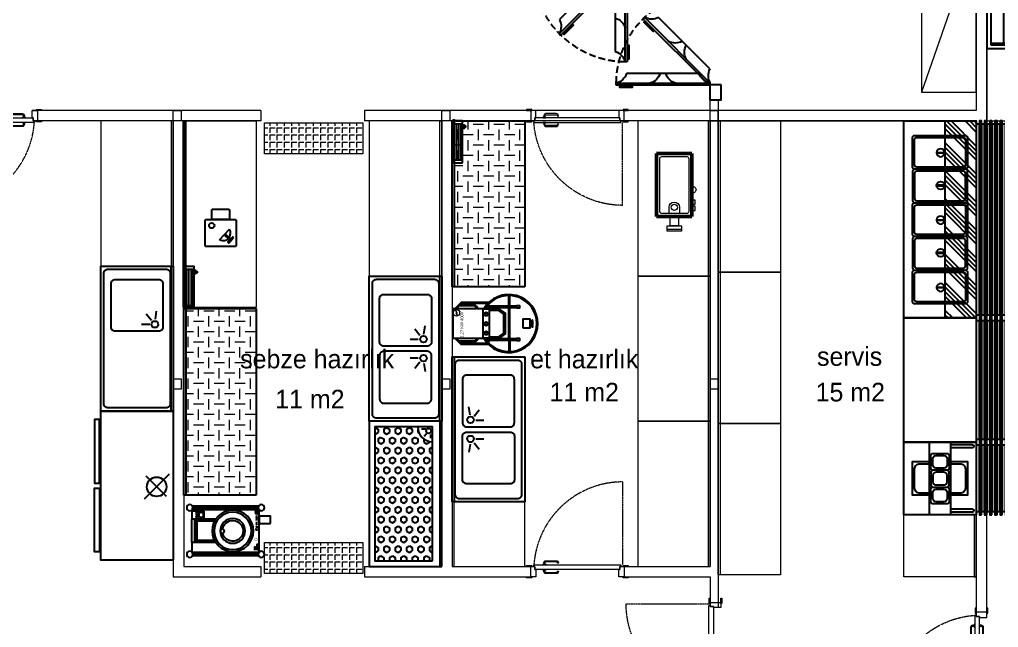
# Model space of a CAD drawing. Header units: millimetres. Extents: x 2046572 to 2142688, y 118270 to 150679.
# Drawn here: x 2125074 to 2134516, y 131597 to 137462 of the extents above; entities that cross this region are included whole.
import ezdxf
from ezdxf.enums import TextEntityAlignment as Align

# ---------------------------------------------------------------- set-up
doc = ezdxf.new("R2010")
doc.units = ezdxf.units.MM
doc.header["$LTSCALE"] = 0.5
doc.set_wipeout_variables(frame=1)
doc.linetypes.add('DASHED', pattern=[19.05, 12.7, -6.35])
doc.linetypes.add('DASHED2', pattern=[0.375, 0.25, -0.125])
doc.layers.get('0').update_dxf_attribs({"lineweight": 13})
for name, color, linetype, lineweight in [('-DWG_ANA', 7, 'Continuous', 50), ('-DWG_DETAY1', 7, 'Continuous', 20), ('A_strc-prf', 115, 'Continuous', 9), ('DUVAR', 1, 'Continuous', 40), ('GRC-Ekipman', 4, 'Continuous', 25), ('GRC-et', 10, 'Continuous', 15), ('GRC-sebze', 94, 'Continuous', 15), ('NO', 7, 'Continuous', 30), ('TES_SU', 150, 'Continuous', 25)]:
    doc.layers.add(name, color=color, linetype=linetype, lineweight=lineweight)
for name, color, linetype in [('0-MUTFAK', 7, 'Continuous'), ('CIHAZ', 2, 'Continuous'), ('Kıtc-002 Çizgi', 7, 'Continuous'), ('Kıtc-011 Elk Tes Yazı 001', 1, 'Continuous'), ('Kıtc-014 Elk Tes İşaretler', 1, 'Continuous'), ('Kıtc-034 Soğuk Oda', 1, 'Continuous'), ('S2000-002 Çizgi', 7, 'Continuous')]:
    doc.layers.add(name, color=color, linetype=linetype)
doc.styles.add('RomanS', font='romans.shx', dxfattribs={"width": 0.75})
doc.styles.get("Standard").update_dxf_attribs({"font": 'romans.shx', "width": 0.75})
doc.styles.add('TAKSİM', font='GOTHIC.TTF', dxfattribs={"height": 20})

# ---------------------------------------------------------------- blocks, each defined once
blk = doc.blocks.new('WE2')
at = {"layer": 'A_strc-prf', "linetype": 'DASHED2', "elevation": 0}
blk.add_lwpolyline([(-2278.77, 19384.01, -0.392696), (-2193.23, 19464.02), (-2193.23, 19384.01)], format="xyb", dxfattribs=at)
blk.add_lwpolyline([(-2278.77, 19384.01, -0.392696), (-2193.23, 19464.02), (-2193.23, 19384.01)], format="xyb", dxfattribs=at)
at = {"layer": 'A_strc-prf', "elevation": 0}
for points in [[(-2270.03, 19384.51), (-2267.28, 19384.51), (-2267.28, 19384.01), (-2270.03, 19384.01)], [(-2270.03, 19384.51), (-2267.28, 19384.51), (-2267.28, 19384.01), (-2270.03, 19384.01)], [(-2285.77, 19383.51), (-2280.77, 19383.51), (-2280.77, 19382.51), (-2281.77, 19382.51), (-2285.77, 19382.51)], [(-2285.77, 19383.51), (-2280.77, 19383.51), (-2280.77, 19382.51), (-2281.77, 19382.51), (-2285.77, 19382.51)], [(-2281.77, 19382.51), (-2277.77, 19382.51), (-2277.77, 19379.51), (-2276.77, 19379.51), (-2276.77, 19372.51), (-2281.77, 19372.51)], [(-2281.77, 19382.51), (-2277.77, 19382.51), (-2277.77, 19379.51), (-2276.77, 19379.51), (-2276.77, 19372.51), (-2281.77, 19372.51)], [(-2277.77, 19382.51), (-2278.77, 19382.51), (-2278.77, 19384.01), (-2194.77, 19384.01), (-2194.77, 19382.51), (-2195.77, 19382.51), (-2195.77, 19379.51), (-2196.77, 19379.51), (-2277.77, 19379.51)], [(-2277.77, 19382.51), (-2278.77, 19382.51), (-2278.77, 19384.01), (-2194.77, 19384.01), (-2194.77, 19382.51), (-2195.77, 19382.51), (-2195.77, 19379.51), (-2196.77, 19379.51), (-2277.77, 19379.51)], [(-2270.03, 19379.51), (-2267.28, 19379.51), (-2267.28, 19379.01), (-2270.03, 19379.01)], [(-2270.03, 19379.51), (-2267.28, 19379.51), (-2267.28, 19379.01), (-2270.03, 19379.01)], [(-2196.77, 19379.51), (-2195.77, 19379.51), (-2195.77, 19382.51), (-2191.77, 19382.51), (-2191.77, 19372.51), (-2196.77, 19372.51)], [(-2196.77, 19379.51), (-2195.77, 19379.51), (-2195.77, 19382.51), (-2191.77, 19382.51), (-2191.77, 19372.51), (-2196.77, 19372.51)], [(-2192.77, 19383.51), (-2187.77, 19383.51), (-2187.77, 19382.51), (-2191.77, 19382.51), (-2192.77, 19382.51)], [(-2192.77, 19383.51), (-2187.77, 19383.51), (-2187.77, 19382.51), (-2191.77, 19382.51), (-2192.77, 19382.51)], [(-2285.77, 19372.51), (-2281.77, 19372.51), (-2280.77, 19372.51), (-2280.77, 19371.51), (-2285.77, 19371.51)], [(-2285.77, 19372.51), (-2281.77, 19372.51), (-2280.77, 19372.51), (-2280.77, 19371.51), (-2285.77, 19371.51)], [(-2192.77, 19372.51), (-2191.77, 19372.51), (-2187.77, 19372.51), (-2187.77, 19371.51), (-2192.77, 19371.51)], [(-2192.77, 19372.51), (-2191.77, 19372.51), (-2187.77, 19372.51), (-2187.77, 19371.51), (-2192.77, 19371.51)]]:
    blk.add_lwpolyline(points, close=True, dxfattribs=at)
for points in [[(-2267.15, 19388.01), (-2257.15, 19388.01, -0.414214), (-2255.15, 19386.01, -0.91685), (-2256.15, 19386.01, 0.414214), (-2257.15, 19387.01), (-2267.15, 19387.01, 0.414214), (-2268.15, 19386.01), (-2268.15, 19384.51), (-2269.15, 19384.51), (-2269.15, 19386.01, -0.414214)], [(-2267.15, 19388.01), (-2257.15, 19388.01, -0.414214), (-2255.15, 19386.01, -0.91685), (-2256.15, 19386.01, 0.414214), (-2257.15, 19387.01), (-2267.15, 19387.01, 0.414214), (-2268.15, 19386.01), (-2268.15, 19384.51), (-2269.15, 19384.51), (-2269.15, 19386.01, -0.414214)], [(-2269.15, 19377.51), (-2269.15, 19379.01), (-2268.15, 19379.01), (-2268.15, 19377.51, 0.414214), (-2267.15, 19376.51), (-2257.15, 19376.51, 0.414214), (-2256.15, 19377.51, -0.91685), (-2255.15, 19377.51, -0.414214), (-2257.15, 19375.51), (-2267.15, 19375.51, -0.414214)], [(-2269.15, 19377.51), (-2269.15, 19379.01), (-2268.15, 19379.01), (-2268.15, 19377.51, 0.414214), (-2267.15, 19376.51), (-2257.15, 19376.51, 0.414214), (-2256.15, 19377.51, -0.91685), (-2255.15, 19377.51, -0.414214), (-2257.15, 19375.51), (-2267.15, 19375.51, -0.414214)]]:
    blk.add_lwpolyline(points, format="xyb", close=True, dxfattribs=at)
blk = doc.blocks.new('A$C60E3056A')
at = {"layer": 'Kıtc-034 Soğuk Oda', "color": 3}
blk.add_line((13.32, 80.05), (13.32, 9.95), dxfattribs=at)
for points in [[(1.83, 0), (3.83, 0), (3.83, 90), (1.83, 90)], [(1.44, 3.03), (0, 3.03), (0, 15.75), (1.44, 15.75)]]:
    blk.add_lwpolyline(points, close=True, dxfattribs=at)
for centre, radius, start, end in [((17.93, 93.95), 14.65, 195.63806, 251.64889), ((17.17, 61.16), 14, 196.32537, 253.63654), ((17.17, 28.84), 14, 106.36346, 163.67463), ((17.93, -3.95), 14.65, 108.35111, 164.36194)]:
    blk.add_arc(centre, radius, start, end, dxfattribs=at)
blk = doc.blocks.new('A$C4A7C2E03')
at = {"layer": 'Kıtc-034 Soğuk Oda', "color": 254}
blk.add_line((80.05, 0), (9.95, 0), dxfattribs=at)
for points in [[(0, 11.49), (0, 9.49), (90, 9.49), (90, 11.49)], [(3.03, 11.89), (3.03, 13.32), (15.75, 13.32), (15.75, 11.89)]]:
    blk.add_lwpolyline(points, close=True, dxfattribs=at)
for centre, radius, start, end in [((-3.95, -4.61), 14.65, 18.35111, 74.36194), ((28.84, -3.84), 14, 16.36346, 73.67463), ((61.16, -3.84), 14, 106.32537, 163.63654), ((93.95, -4.61), 14.65, 105.63806, 161.64889)]:
    blk.add_arc(centre, radius, start, end, dxfattribs=at)
blk = doc.blocks.new('A$C65962AFD')
at = {"color": 3}
blk.add_wipeout([(90.69, 105), (90.69, 15), (100.69, 15), (100.69, 105)], dxfattribs=at).dxf.layer = 'Kıtc-034 Soğuk Oda'
at = {"layer": 'Kıtc-002 Çizgi', "color": 254, "linetype": 'DASHED'}
blk.add_arc((89.46, 104.46), 89.47, 180.93417, 270.78371, dxfattribs=at)
at = {"layer": 'Kıtc-034 Soğuk Oda'}
for points in [[(100.69, 105), (100.69, 120), (90.69, 120), (90.69, 105)], [(100.69, 0), (100.69, 15), (90.69, 15), (90.69, 0)]]:
    blk.add_lwpolyline(points, close=True, dxfattribs=at)
at = {"layer": 'Kıtc-002 Çizgi'}
blk.add_blockref('A$C4A7C2E03', (0, 94.09), dxfattribs=at)
at = {"layer": 'Kıtc-002 Çizgi', "rotation": 315}
blk.add_blockref('A$C60E3056A', (24.34, 42.65), dxfattribs=at)
blk = doc.blocks.new('A$C510426C4')
at = {"layer": 'S2000-002 Çizgi'}
for p, q in [((2.48, 66.25), (2.48, 45)), ((5.51, 66.25), (5.51, 45)), ((64.49, 66.25), (64.49, 45)), ((67.52, 66.25), (67.52, 45))]:
    blk.add_line(p, q, dxfattribs=at)
for points in [[(0, 100), (70, 100), (70, 98), (0, 98)], [(0, 95), (70, 95), (70, 93), (0, 93)], [(3, 98), (67, 98), (67, 95), (3, 95)], [(0, 90), (70, 90), (70, 88), (0, 88)], [(0, 85), (70, 85), (70, 83), (0, 83)], [(3, 93), (67, 93), (67, 90), (3, 90)], [(3, 93), (67, 93), (67, 90), (3, 90)], [(3, 88), (67, 88), (67, 85), (3, 85)], [(3, 88), (67, 88), (67, 85), (3, 85)], [(3, 88), (67, 88), (67, 85), (3, 85)], [(0, 80), (70, 80), (70, 78), (0, 78)], [(3, 83), (67, 83), (67, 80), (3, 80)], [(3, 78), (67, 78), (67, 75), (3, 75)], [(0, 75), (70, 75), (70, 73), (0, 73)], [(0, 0), (70, 0), (70, 70), (0, 70)], [(3, 73), (67, 73), (67, 70), (3, 70)], [(0, 45), (0, 25), (70, 25), (70, 45)]]:
    blk.add_lwpolyline(points, close=True, dxfattribs=at)
for points in [[(51.25, 45), (51.25, 61.5), (18.75, 61.5), (18.75, 45)], [(18.75, 25), (18.75, 8.5), (51.25, 8.5), (51.25, 25)]]:
    blk.add_lwpolyline(points, dxfattribs=at)
for points in [[(49.25, 45), (49.25, 54.5, 0.414214), (44.25, 59.5), (25.75, 59.5, 0.414214), (20.75, 54.5), (20.75, 45)], [(20.75, 25), (20.75, 15.5, 0.414214), (25.75, 10.5), (44.25, 10.5, 0.414214), (49.25, 15.5), (49.25, 25)]]:
    blk.add_lwpolyline(points, format="xyb", dxfattribs=at)
for points in [[(12.5, 26.2), (24.7, 26.2, 0.414214), (26.7, 28.2), (26.7, 41.8, 0.414214), (24.7, 43.8), (12.5, 43.8, 0.414214), (10.5, 41.8), (10.5, 28.2, 0.414214)], [(15.5, 28.2), (21.7, 28.2, 0.414214), (24.7, 31.2), (24.7, 38.8, 0.414214), (21.7, 41.8), (15.5, 41.8, 0.414214), (12.5, 38.8), (12.5, 31.2, 0.414214)], [(40.9, 26.2), (28.7, 26.2, -0.414214), (26.7, 28.2), (26.7, 41.8, -0.414214), (28.7, 43.8), (40.9, 43.8, -0.414214), (42.9, 41.8), (42.9, 28.2, -0.414214)], [(37.9, 28.2), (31.7, 28.2, -0.414214), (28.7, 31.2), (28.7, 38.8, -0.414214), (31.7, 41.8), (37.9, 41.8, -0.414214), (40.9, 38.8), (40.9, 31.2, -0.414214)], [(44.9, 26.2), (57.1, 26.2, 0.414214), (59.1, 28.2), (59.1, 41.8, 0.414214), (57.1, 43.8), (44.9, 43.8, 0.414214), (42.9, 41.8), (42.9, 28.2, 0.414214)], [(47.9, 28.2), (54.1, 28.2, 0.414214), (57.1, 31.2), (57.1, 38.8, 0.414214), (54.1, 41.8), (47.9, 41.8, 0.414214), (44.9, 38.8), (44.9, 31.2, 0.414214)]]:
    blk.add_lwpolyline(points, format="xyb", close=True, dxfattribs=at)
for centre in [(4, 66.25), (66, 66.25), (66, 66.25)]:
    blk.add_arc(centre, 1.51, 0, 180, dxfattribs=at)
blk = doc.blocks.new('A$C4383204F')
at = {"layer": 'S2000-002 Çizgi'}
for points in [[(51, 32.5), (2, 32.5, 0.414214), (0, 30.5), (0, 2, 0.414214), (2, 0), (51, 0, 0.414214), (53, 2), (53, 30.5, 0.414214)], [(49, 30.5), (4, 30.5, 0.414214), (2, 28.5), (2, 4, 0.414214), (4, 2), (49, 2, 0.414214), (51, 4), (51, 28.5, 0.414214)]]:
    blk.add_lwpolyline(points, format="xyb", close=True, dxfattribs=at)
blk.add_lwpolyline([(29.68, 16.18), (22.18, 16.18), (22.18, 15.43), (29.68, 15.43)], close=True, dxfattribs=at)
blk.add_circle((25.93, 15.78), 3.82, dxfattribs=at)
blk = doc.blocks.new('A$C57210E87')
at = {"layer": 'S2000-002 Çizgi'}
h = blk.add_hatch(dxfattribs=at)
h.set_pattern_fill('ANSI34', color=254, style=0)
h.set_pattern_definition([(45, (-7423.186, -591.372), (-13.470384, 13.470384), []), (45, (-7418.696, -591.372), (-13.470384, 13.470384), []), (45, (-7414.205, -591.372), (-13.470384, 13.470384), []), (45, (-7409.715, -591.372), (-13.470384, 13.470384), [])])
h.paths.add_polyline_path([(0, 30), (190, 30), (190, 60), (0, 60)])
for points in [[(0, 100), (190, 100), (190, 30), (0, 30)], [(0, 60), (190, 60), (190, 30), (0, 30)], [(3, 27), (187, 27), (187, 30), (3, 30)], [(0, 25), (190, 25), (190, 27), (0, 27)], [(0, 20), (190, 20), (190, 22), (0, 22)], [(3, 22), (187, 22), (187, 25), (3, 25)], [(3, 17), (187, 17), (187, 20), (3, 20)], [(0, 15), (190, 15), (190, 17), (0, 17)], [(0, 10), (190, 10), (190, 12), (0, 12)], [(3, 12), (187, 12), (187, 15), (3, 15)], [(3, 12), (187, 12), (187, 15), (3, 15)], [(3, 12), (187, 12), (187, 15), (3, 15)], [(3, 7), (187, 7), (187, 10), (3, 10)], [(3, 7), (187, 7), (187, 10), (3, 10)], [(0, 5), (190, 5), (190, 7), (0, 7)], [(0, 0), (190, 0), (190, 2), (0, 2)], [(3, 2), (187, 2), (187, 5), (3, 5)]]:
    blk.add_lwpolyline(points, close=True, dxfattribs=at)
at = {"layer": 'S2000-002 Çizgi', "extrusion": (0, 0, -1), "zscale": -1, "rotation": 90}
for p in [(-13.5, 38.5), (-78.5, 38.5), (-143.5, 38.5)]:
    blk.add_blockref('A$C4383204F', p, dxfattribs=at)
at = {"layer": 'S2000-002 Çizgi', "rotation": 90}
for p in [(78.5, 38.5), (143.5, 38.5)]:
    blk.add_blockref('A$C4383204F', p, dxfattribs=at)
blk = doc.blocks.new('A$C4E1C55C0')
at = {"layer": 'S2000-002 Çizgi'}
for points in [[(0, 120), (0, 0), (2, 0), (2, 120)], [(2, 117), (2, 3), (5, 3), (5, 117)], [(5, 120), (5, 0), (7, 0), (7, 120)], [(7, 117), (7, 3), (10, 3), (10, 117)], [(7, 117), (7, 3), (10, 3), (10, 117)], [(10, 120), (10, 0), (12, 0), (12, 120)], [(12, 117), (12, 3), (15, 3), (15, 117)], [(12, 117), (12, 3), (15, 3), (15, 117)], [(12, 117), (12, 3), (15, 3), (15, 117)], [(15, 120), (15, 0), (17, 0), (17, 120)], [(17, 117), (17, 3), (20, 3), (20, 117)], [(20, 120), (20, 0), (22, 0), (22, 120)], [(22, 117), (22, 3), (25, 3), (25, 117)], [(25, 120), (25, 0), (27, 0), (27, 120)], [(27, 117), (27, 3), (30, 3), (30, 117)], [(100, 120), (100, 0), (30, 0), (30, 120)]]:
    blk.add_lwpolyline(points, close=True, dxfattribs=at)
blk = doc.blocks.new('A$C1CD53B41')
at = {"layer": 'CIHAZ', "color": 5}
for p, q in [((4.02, 60.95), (28.12, 85.05)), ((6.69, 82.38), (26.11, 62.96))]:
    blk.add_line(p, q, dxfattribs=at)
for points in [[(71.08, 135.96), (76.04, 135.96), (76.04, 74.34), (71.08, 74.34)], [(71.08, 8.04), (76.04, 8.04), (76.04, 69.66), (71.08, 69.66)]]:
    blk.add_lwpolyline(points, close=True, dxfattribs=at)
blk.add_circle((16.06, 73), 9.38, dxfattribs=at)
at = {"layer": 'S2000-002 Çizgi'}
blk.add_lwpolyline([(0, 144), (70, 144), (70, 0), (0, 0)], close=True, dxfattribs=at)
blk = doc.blocks.new('A$C12072FC4')
at = {"layer": 'S2000-002 Çizgi'}
for p, q in [((52.76, 88.66), (53.87, 96.47)), ((48.95, 87.43), (43.94, 93.53)), ((47.29, 83.52), (39.4, 83.52))]:
    blk.add_line(p, q, dxfattribs=at)
for points in [[(0, 0), (0, 140), (70, 140), (70, 0)], [(68, 0), (68, 140), (70, 140), (70, 0)]]:
    blk.add_lwpolyline(points, close=True, dxfattribs=at)
for points in [[(3, 7), (3, 133, -0.414214), (7, 137), (63, 137, -0.414214), (67, 133), (67, 7, -0.414214), (63, 3), (7, 3, -0.414214)], [(10, 81), (10, 123, -0.414214), (14, 127), (56, 127, -0.414214), (60, 123), (60, 81, -0.414214), (56, 77), (14, 77, -0.414214)]]:
    blk.add_lwpolyline(points, format="xyb", close=True, dxfattribs=at)
blk.add_circle((52.26, 83.71), 3.19, dxfattribs=at)
blk = doc.blocks.new('A$C0A211FD0')
at = {"layer": 'S2000-002 Çizgi'}
for p, q in [((29.07, 82.17), (20.02, 90.66)), ((30.72, 83.01), (21.04, 92.09)), ((31.56, 84.13), (22.1, 93)), ((56.67, 83.35), (50.42, 89.22)), ((58.11, 84.38), (51.36, 90.71)), ((58.9, 85.54), (52.47, 91.58)), ((73.92, 84.87), (70.91, 87.69)), ((75.57, 85.7), (71.64, 89.39)), ((76.24, 86.98), (72.88, 90.14)), ((29.07, 39.08), (20.02, 47.57)), ((30.72, 39.91), (21.04, 48.99)), ((31.56, 41.03), (22.1, 49.91)), ((58.11, 41.29), (51.36, 47.62)), ((58.9, 42.45), (52.47, 48.49)), ((56.67, 40.25), (50.42, 46.12)), ((73.92, 41.78), (70.91, 44.6)), ((75.57, 42.61), (71.64, 46.3)), ((76.24, 43.89), (72.88, 47.05))]:
    blk.add_line(p, q, dxfattribs=at)
for points in [[(0, 160), (0, 0), (82, 0), (82, 160)], [(4.25, 3), (4.25, 157.5), (77.75, 157.5), (77.75, 3)], [(4.25, 4.55), (4.25, 155.95), (16.36, 155.95), (16.36, 4.55)], [(76.65, 156.98), (76.65, 155.95), (5.35, 155.95), (5.35, 156.98)], [(11.95, 156.98), (11.95, 155.95), (5.35, 155.95), (5.35, 156.98)], [(45.58, 9.21), (45.58, 151.26), (18.61, 151.26), (18.61, 9.21)], [(70.09, 10.24), (70.09, 150.22), (18.61, 150.22), (18.61, 10.24)], [(20.81, 10.24), (20.81, 150.22), (18.61, 150.22), (18.61, 10.24)], [(32.92, 10.24), (32.92, 150.22), (31.82, 150.22), (31.82, 10.24)], [(76.65, 3.52), (76.65, 4.55), (5.35, 4.55), (5.35, 3.52)], [(11.95, 3.52), (11.95, 4.55), (5.35, 4.55), (5.35, 3.52)]]:
    blk.add_lwpolyline(points, close=True, dxfattribs=at)
for centre, radius in [((26.11, 153.56), 2.14), ((26.11, 153.56), 1.59), ((26.11, 6.94), 2.14), ((26.11, 6.94), 1.59)]:
    blk.add_circle(centre, radius, dxfattribs=at)
blk = doc.blocks.new('A$C29431E44')
at = {"layer": 'Kıtc-014 Elk Tes İşaretler', "linetype": 'Continuous', "lineweight": 0}
for p, q in [((2.9, 3.66), (0.96, 2.3)), ((0.96, 2.3), (1, 2.21)), ((1, 2.21), (2.81, 3.48)), ((2.81, 3.48), (2.9, 2.31)), ((3, 2.49), (2.9, 3.66)), ((2.9, 2.31), (5.24, 3.52)), ((5.18, 3.62), (3, 2.49)), ((5.66, 3.81), (5.09, 3.77)), ((5.09, 3.77), (5.17, 3.64)), ((5.17, 3.64), (5.34, 3.36)), ((5.24, 3.52), (5.19, 3.62)), ((5.34, 3.36), (5.66, 3.81))]:
    blk.add_line(p, q, dxfattribs=at)
blk.add_circle((3.16, 3.16), 3.16, dxfattribs=at)
blk = doc.blocks.new('A$C5DC8673B')
at = {"layer": 'Kıtc-002 Çizgi'}
for p, q in [((9.81, 60.6), (9.81, 74.46)), ((10.81, 61.02), (10.81, 75.5)), ((45.07, 61.02), (45.07, 75.5)), ((46.07, 60.6), (46.07, 74.46)), ((12.51, 57.9), (9.81, 60.6)), ((12.93, 58.9), (10.81, 61.02)), ((12.51, 57.9), (13.78, 57.9)), ((12.93, 58.9), (13.78, 58.9)), ((42.95, 58.9), (42.1, 58.9)), ((43.36, 57.9), (42.1, 57.9)), ((42.95, 58.9), (45.07, 61.02)), ((43.36, 57.9), (46.07, 60.6)), ((12.86, 49.25), (12.86, 46.97)), ((13.78, 52.49), (13.78, 46.97)), ((13.27, 27.91), (43.51, 27.91)), ((13.27, 26.91), (43.51, 26.91)), ((44.79, 27.91), (54.94, 27.91)), ((44.79, 26.91), (54.92, 26.91)), ((25.28, 5.74), (25.55, 5.7)), ((25.28, 4.93), (25.55, 4.89)), ((30.59, 5.74), (30.32, 5.7)), ((30.59, 4.93), (30.32, 4.89))]:
    blk.add_line(p, q, dxfattribs=at)
for points in [[(7.66, 47.23), (7.66, 73.69), (13.78, 79.99)], [(8.66, 48.22), (8.66, 73.29), (13.78, 78.56)], [(48.21, 47.23), (48.21, 73.69), (42.1, 79.99)], [(47.21, 48.22), (47.21, 73.29), (42.1, 78.56)], [(13.78, 46.97), (13.78, 37.33), (13.9, 36.96), (18.04, 31.19), (18.44, 31.17), (37.43, 31.17), (37.84, 31.19), (41.98, 36.96), (42.1, 37.33), (42.1, 46.97)], [(15.28, 46.97), (15.28, 37.61), (18.82, 32.67), (37.05, 32.67), (40.6, 37.61), (40.6, 46.97)]]:
    blk.add_lwpolyline(points, dxfattribs=at)
for points in [[(13.78, 52.49), (42.1, 52.49), (42.1, 81.92), (13.78, 81.92)], [(10.58, 49.85), (13.78, 49.85), (13.78, 49.25), (10.58, 49.25)], [(12.86, 49.25), (10.58, 49.25), (10.58, 46.97), (12.86, 46.97)], [(13.78, 49.25), (12.86, 49.25), (12.86, 46.97), (13.78, 46.97)], [(13.78, 52.49), (42.1, 52.49), (42.1, 46.97), (13.78, 46.97)], [(42.1, 49.82), (45.29, 49.82), (45.29, 49.23), (42.1, 49.23)], [(43.01, 46.95), (42.1, 46.95), (42.1, 49.23), (43.01, 49.23)], [(43.01, 49.23), (45.29, 49.23), (45.29, 46.95), (43.01, 46.95)], [(12, 20.21), (13.27, 20.21), (13.27, 46.97), (12, 46.97)], [(43.51, 20.19), (44.79, 20.19), (44.79, 46.95), (43.51, 46.95)], [(11.26, 20.21), (14.01, 20.21), (14.01, 17.47), (11.26, 17.47)], [(42.78, 20.19), (45.52, 20.19), (45.52, 17.45), (42.78, 17.45)], [(23.37, 13.98), (32.5, 13.98), (32.5, 7.59), (23.37, 7.59)], [(24.56, 5.74), (25.28, 5.74), (25.28, 4.93), (24.56, 4.93)], [(31.32, 5.74), (30.59, 5.74), (30.59, 4.93), (31.32, 4.93)]]:
    blk.add_lwpolyline(points, close=True, dxfattribs=at)
for centre, radius in [((11.69, 48.13), 1), ((18.78, 49.73), 1.82), ((18.78, 49.73), 1.28), ((27.7, 49.73), 1.82), ((27.7, 49.73), 1.28), ((37.09, 49.73), 1.82), ((37.09, 49.73), 1.28), ((44.19, 48.13), 1)]:
    blk.add_circle(centre, radius, dxfattribs=at)
for centre, radius, start, end in [((27.94, 27.91), 28, 120.37847, 59.62153), ((27.94, 27.91), 27, 130.00552, 49.99448), ((27.94, 27.91), 27, 121.63053, 125.66401), ((27.94, 27.91), 27, 54.24941, 58.36948), ((27.94, 14.35), 8.97, 254.57781, 285.42219), ((27.94, 13.54), 8.97, 254.57781, 285.42219)]:
    blk.add_arc(centre, radius, start, end, dxfattribs=at)
for points, knots in [([(1.23, 27.91), (1.16, 27.91), (1.06, 27.91), (0.97, 27.91), (0.94, 27.91)], [0, 0, 0, 0, 0.1306613, 0.1926211, 0.1926211, 0.1926211, 0.1926211]), ([(1.23, 27.91), (1.16, 27.91), (1.06, 27.91), (0.97, 27.91), (0.94, 27.91)], [0, 0, 0, 0, 0.1306613, 0.1926211, 0.1926211, 0.1926211, 0.1926211]), ([(12, 27.91), (11.69, 27.91), (11.39, 27.91), (11.08, 27.91), (10.43, 27.91), (8.89, 27.91), (6.48, 27.91), (3.85, 27.91), (2.1, 27.91), (1.23, 27.91)], [-0.091879, -0.091879, -0.091879, -0.091879, 0, 0, 0, 0.196291, 0.46418, 0.732097, 1, 1, 1, 1]), ([(12, 27.91), (11.69, 27.91), (11.39, 27.91), (11.08, 27.91), (10.43, 27.91), (8.89, 27.91), (6.48, 27.91), (3.85, 27.91), (2.1, 27.91), (1.23, 27.91)], [-0.091879, -0.091879, -0.091879, -0.091879, 0, 0, 0, 0.196291, 0.46418, 0.732097, 1, 1, 1, 1]), ([(12, 26.91), (11.97, 26.91), (11.94, 26.91), (11.87, 26.91), (11.82, 26.91), (11.66, 26.91), (11.56, 26.91), (11.44, 26.91), (11.43, 26.91), (11.38, 26.91), (11.35, 26.91), (11.26, 26.91), (11.2, 26.91), (11.12, 26.91), (11.11, 26.91), (11.08, 26.91), (11.07, 26.91), (11.05, 26.91), (11.04, 26.91), (11.02, 26.91), (11, 26.91), (10.95, 26.91), (10.91, 26.91), (10.81, 26.91), (10.74, 26.91), (10.52, 26.91), (10.38, 26.91), (9.96, 26.91), (9.68, 26.91), (9.37, 26.91), (9.34, 26.91), (9.27, 26.91), (9.22, 26.91), (9.16, 26.91), (9.15, 26.91), (9.14, 26.91), (9.13, 26.91), (9.12, 26.91), (9.11, 26.91), (9.09, 26.91), (9.08, 26.91), (9.04, 26.91), (9.02, 26.91), (8.94, 26.91), (8.89, 26.91), (8.74, 26.91), (8.64, 26.91), (8.33, 26.91), (8.13, 26.91), (7.51, 26.91), (7.11, 26.91), (6.66, 26.91), (6.62, 26.91), (6.56, 26.91), (6.55, 26.91), (6.52, 26.91), (6.51, 26.91), (6.49, 26.91), (6.49, 26.91), (6.47, 26.91), (6.46, 26.91), (6.44, 26.91), (6.42, 26.91), (6.38, 26.91), (6.34, 26.91), (6.25, 26.91), (6.19, 26.91), (6, 26.91), (5.88, 26.91), (5.5, 26.91), (5.25, 26.91), (4.98, 26.91), (4.95, 26.91), (4.88, 26.91), (4.83, 26.91), (4.68, 26.91), (4.58, 26.91), (4.29, 26.91), (4.09, 26.91), (3.88, 26.91), (3.87, 26.91), (3.85, 26.91), (3.84, 26.91), (3.82, 26.91), (3.81, 26.91), (3.78, 26.91), (3.76, 26.91), (3.7, 26.91), (3.66, 26.91), (3.54, 26.91), (3.46, 26.91), (3.22, 26.91), (3.06, 26.91), (2.57, 26.91), (2.25, 26.91), (1.7, 26.91), (1.46, 26.91), (1.23, 26.91)], [-0.091879, -0.091879, -0.091879, -0.091879, -0.084163, -0.084163, -0.068729, -0.068729, -0.037862, -0.037862, -0.033319, -0.033319, -0.024232, -0.024232, -0.006058, -0.006058, -0.000672, -0.000672, 0.001993, 0.001993, 0.004658, 0.004658, 0.009988, 0.009988, 0.020649, 0.020649, 0.04197, 0.04197, 0.084612, 0.084612, 0.169896, 0.169896, 0.17737, 0.17737, 0.192318, 0.192318, 0.194954, 0.194954, 0.196886, 0.196886, 0.198819, 0.198819, 0.202683, 0.202683, 0.210411, 0.210411, 0.225868, 0.225868, 0.256781, 0.256781, 0.318608, 0.318608, 0.442262, 0.442262, 0.455315, 0.455315, 0.459598, 0.459598, 0.462633, 0.462633, 0.465016, 0.465016, 0.4674, 0.4674, 0.472167, 0.472167, 0.481702, 0.481702, 0.500771, 0.500771, 0.538909, 0.538909, 0.615186, 0.615186, 0.622666, 0.622666, 0.637628, 0.637628, 0.667551, 0.667551, 0.727398, 0.727398, 0.731293, 0.731293, 0.734369, 0.734369, 0.737445, 0.737445, 0.743597, 0.743597, 0.755901, 0.755901, 0.780509, 0.780509, 0.829725, 0.829725, 0.928156, 0.928156, 1, 1, 1, 1])]:
    blk.add_open_spline(points, degree=3, knots=knots, dxfattribs=at)
at = {"layer": 'Kıtc-014 Elk Tes İşaretler'}
blk.add_blockref('A$C29431E44', (35.14, 75.32), dxfattribs=at)
at = {"layer": 'Kıtc-011 Elk Tes Yazı 001', "insert": (14.28, 74.65), "char_height": 3, "attachment_point": 1}
blk.add_mtext_dynamic_manual_height_columns('{\\f@Arial Unicode MS|b0|i0|c162|p34;1,27 KW 400V }', width=31.2688, gutter_width=50, heights=[0], dxfattribs=at)
blk = doc.blocks.new('1YM-inox2000STR')
at = {"layer": '-DWG_ANA', "color": 0}
for p, q in [((61, 0), (0, 0)), ((0, 0), (0, -34)), ((61, -34), (61, 0)), ((0, -34), (61, -34))]:
    blk.add_line(p, q, dxfattribs=at)
at = {"layer": '-DWG_DETAY1', "color": 0}
blk.add_lwpolyline([(58, -5), (58, -29, -0.414214), (56, -31), (5, -31, -0.414214), (3, -29), (3, -5, -0.414214), (5, -3), (56, -3, -0.414214)], format="xyb", close=True, dxfattribs=at)
for points in [[(-9, -10), (-9, -24), (-14, -24), (-14, -10), (-9, -10)], [(-12, -10), (-12, -24)], [(0, -21), (-9, -21), (-9, -13), (0, -13)], [(10, -35), (6, -35), (6, -37), (10, -37), (10, -35)], [(16, -35), (12, -35), (12, -37), (16, -37), (16, -35)]]:
    blk.add_lwpolyline(points, dxfattribs=at)
for points in [[(3, -12), (9, -12, -1), (9, -22), (3, -22)], [(26, -35), (29, -35, -1.004224), (23, -35), (26, -35)]]:
    blk.add_lwpolyline(points, format="xyb", dxfattribs=at)
blk.add_circle((9, -17), 3, dxfattribs=at)
at = {"layer": 'NO', "linetype": 'Continuous', "style": 'RomanS', "width": 0.8}
blk.add_attdef('NO', text='', height=10, dxfattribs=at).set_placement((31, -17), align=Align.MIDDLE)
blk = doc.blocks.new('A$C3BCB2360')
at = {"layer": 'Kıtc-002 Çizgi'}
h = blk.add_hatch(dxfattribs=at)
h.set_pattern_fill('DOTS', color=256, style=0)
h.set_pattern_definition([(0, (-5262.7797, -8365.3325), (0.79375, 1.5875), [0, -1.5875])])
h.paths.add_polyline_path([(3, 11.83), (3, 3.83), (37.5, 3.83), (37.5, 11.83)])
for points in [[(0, 2.83), (40.5, 2.83), (40.5, 12.83), (0, 12.83)], [(3, 3.83), (37.5, 3.83), (37.5, 11.83), (3, 11.83)], [(40.5, 11.83), (41.4, 11.83), (41.7, 11.53), (41.7, 10.93), (41.4, 10.63), (40.5, 10.63)], [(33.33, 2.83), (36.88, 2.83), (36.88, 1.42), (33.33, 1.42)], [(34.4, 1.42), (35.81, 1.42), (35.81, 0), (34.4, 0)]]:
    blk.add_lwpolyline(points, close=True, dxfattribs=at)
blk = doc.blocks.new('Evye2.140-70')
at = {"color": 251}
for p, q in [((-84.16, -17.24), (-91.97, -16.13)), ((-55.84, -17.24), (-48.03, -16.13)), ((-82.93, -21.05), (-89.03, -26.06)), ((-79.02, -22.71), (-79.02, -30.6)), ((-60.98, -22.71), (-60.98, -30.6)), ((-57.07, -21.05), (-50.97, -26.06))]:
    blk.add_line(p, q, dxfattribs=at)
for points in [[(0, -70), (-140, -70), (-140, 0), (0, 0)], [(0, -2), (-140, -2), (-140, 0), (0, 0)]]:
    blk.add_lwpolyline(points, close=True)
blk.add_lwpolyline([(-7, -67), (-133, -67, -0.414214), (-137, -63), (-137, -7, -0.414214), (-133, -3), (-7, -3, -0.414214), (-3, -7), (-3, -63, -0.414214)], format="xyb", close=True)
for points in [[(-76.5, -60), (-118.5, -60, -0.414214), (-122.5, -56), (-122.5, -14, -0.414214), (-118.5, -10), (-76.5, -10, -0.414214), (-72.5, -14), (-72.5, -56, -0.414214)], [(-63.5, -60), (-21.5, -60, 0.414214), (-17.5, -56), (-17.5, -14, 0.414214), (-21.5, -10), (-63.5, -10, 0.414214), (-67.5, -14), (-67.5, -56, 0.414214)]]:
    blk.add_lwpolyline(points, format="xyb", close=True, dxfattribs=at)
for centre in [(-79.21, -17.74), (-60.79, -17.74)]:
    blk.add_circle(centre, 3.19, dxfattribs=at)
blk = doc.blocks.new('PoliTT.E.160-70')
at = {"layer": 'GRC-et'}
h = blk.add_hatch(dxfattribs=at)
h.set_pattern_fill('CHECKERED', color=256, scale=10, style=0)
h.set_pattern_definition([(0, (160, 0), (10, 10), [10, -10]), (90, (165, 5), (-10, 10), [10, -10])])
h.paths.add_polyline_path([(0, -70), (160, -70), (160, -2), (0, -2)])
for p, q in [((0, 0), (160, 0)), ((0, -70), (0, 0)), ((160, 0), (160, -70)), ((160, -2), (0, -2)), ((160, -70), (0, -70))]:
    blk.add_line(p, q)
blk = doc.blocks.new('PoliTT.S.180-70')
at = {"layer": 'GRC-sebze'}
h = blk.add_hatch(dxfattribs=at)
h.set_pattern_fill('CHECKERED', color=256, scale=10, style=0)
h.set_pattern_definition([(0, (180, 0), (10, 10), [10, -10]), (90, (185, 5), (-10, 10), [10, -10])])
h.paths.add_polyline_path([(0, -70), (180, -70), (180, -2), (0, -2)])
for p, q in [((0, 0), (180, 0)), ((0, -70), (0, 0)), ((180, 0), (180, -70)), ((180, -2), (0, -2)), ((180, -70), (0, -70))]:
    blk.add_line(p, q)
blk = doc.blocks.new('RobotCoupe.CL52')
for points in [[(12, -30), (-12, -30, -0.414214), (-13, -29), (-13, -1, -0.414214), (-12, 0), (12, 0, -0.414214), (13, -1), (13, -29, -0.414214)], [(13, -6.49), (22, -6.49, -0.414214), (23, -7.49), (23, -22.51, -0.414214), (22, -23.51), (13, -23.51)]]:
    blk.add_lwpolyline(points, format="xyb", close=True)
at = {"color": 147}
for points in [[(-6.69, -14.03), (3.74, -23.62)], [(-6.74, -23.81), (-8.94, -21.81), (-9.78, -22.74), (-4.45, -27.58)], [(-4.45, -27.58), (-3.62, -26.65), (-5.81, -24.66)]]:
    blk.add_lwpolyline(points, dxfattribs=at)
blk.add_lwpolyline([(-7.58, -24.74), (-6.65, -25.58), (-1.81, -20.25), (-2.74, -19.42)], close=True, dxfattribs=at)
at = {"color": 147, "const_width": 0.385}
blk.add_lwpolyline([(-3.78, -21.09, 1), (-2.64, -20.9, 1)], format="xyb", close=True, dxfattribs=at)
at = {"color": 147}
blk.add_circle((7.11, -6.38), 2.56, dxfattribs=at)
blk.add_arc((-0.01, -17.22), 7.4, 154.47126, 300.95293, dxfattribs=at)
blk = doc.blocks.new('SebzeST.140-70')
h = blk.add_hatch()
h.set_pattern_fill('HEX', color=251, style=0)
h.set_pattern_definition([(0, (-12360.4633, -10510.258), (0, 5.49926), [3.175, -6.35]), (120, (-12360.4633, -10510.258), (-4.7624989, -2.74963), [3.175, -6.35]), (60, (-12357.2883, -10510.258), (-4.7624989, 2.74963), [3.175, -6.35])])
h.paths.add_polyline_path([(-134.5, -64.5), (-5.5, -64.5), (-5.5, -9), (-120.28, -9, -0.414214), (-134.5, -23.22)])
at = {"color": 251}
for p, q in [((-132.46, -15.55), (-132.46, -19.44)), ((-128.02, -14.63), (-125.18, -16.85)), ((-127.4, -10.86), (-123.57, -10.86))]:
    blk.add_line(p, q, dxfattribs=at)
for points in [[(0, 0), (-140, 0), (-140, -70), (0, -70)], [(0, 0), (-140, 0), (-140, -2), (0, -2)], [(-5.5, -9), (-134.5, -9), (-134.5, -64.5), (-5.5, -64.5)]]:
    blk.add_lwpolyline(points, close=True)
blk.add_circle((-130.74, -12.66), 2.4, dxfattribs=at)
blk.add_arc((-134.5, -9), 14.22, 270, 0, dxfattribs=at)
blk = doc.blocks.new('A$C1A9A7AE9')
at = {"layer": 'S2000-002 Çizgi'}
for p, q in [((55.84, 52.76), (48.03, 53.87)), ((57.07, 48.95), (50.97, 43.94)), ((60.98, 47.29), (60.98, 39.4)), ((79.02, 47.29), (79.02, 39.4)), ((82.93, 48.95), (89.03, 43.94)), ((84.16, 52.76), (91.97, 53.87))]:
    blk.add_line(p, q, dxfattribs=at)
for points in [[(140, 0), (0, 0), (0, 70), (140, 70)], [(140, 68), (0, 68), (0, 70), (140, 70)]]:
    blk.add_lwpolyline(points, close=True, dxfattribs=at)
for points in [[(133, 3), (7, 3, -0.414214), (3, 7), (3, 63, -0.414214), (7, 67), (133, 67, -0.414214), (137, 63), (137, 7, -0.414214)], [(63.5, 10), (21.5, 10, -0.414214), (17.5, 14), (17.5, 56, -0.414214), (21.5, 60), (63.5, 60, -0.414214), (67.5, 56), (67.5, 14, -0.414214)], [(76.5, 10), (118.5, 10, 0.414214), (122.5, 14), (122.5, 56, 0.414214), (118.5, 60), (76.5, 60, 0.414214), (72.5, 56), (72.5, 14, 0.414214)]]:
    blk.add_lwpolyline(points, format="xyb", close=True, dxfattribs=at)
for centre in [(60.79, 52.26), (79.21, 52.26)]:
    blk.add_circle(centre, 3.19, dxfattribs=at)
blk = doc.blocks.new('v-sg')
at = {"layer": 'TES_SU', "linetype": 'Continuous', "const_width": 1.2}
blk.add_lwpolyline([(-5, 0, 1), (5, 0, 1)], format="xyb", close=True, dxfattribs=at)
blk = doc.blocks.new('P-30')
at = {"layer": 'GRC-Ekipman'}
for p, q in [((-1638.02, 18559.67, 10.3), (-1638, 18559.38, 10.3)), ((-1638.02, 18559.67, 10.3), (-1637.79, 18559.51, 10.3)), ((-1638, 18559.38, 10.3), (-1637.93, 18559.42, 10.3)), ((-1637.36, 18558.34, 10.3), (-1637.94, 18558.29, 10.3)), ((-1637.94, 18558.29, 10.3), (-1637.26, 18557.32, 10.3)), ((-1637.93, 18559.42, 10.3), (-1637.79, 18559.51, 10.3)), ((-1637.87, 18559.46, 10.3), (-1637.92, 18559.43, 10.3)), ((-1637.92, 18559.43, 10.3), (-1637.36, 18558.34, 10.3)), ((-1637.27, 18558.29, 10.3), (-1637.87, 18559.46, 10.3)), ((-1637.85, 18558.24, 10.3), (-1637.27, 18558.29, 10.3)), ((-1637.22, 18557.34, 10.3), (-1637.85, 18558.24, 10.3)), ((-1610.15, 18560.8, 0), (-1610.15, 18562.3, 0)), ((-1596.15, 18560.8, 0), (-1596.15, 18562.3, 0)), ((-1587.09, 18551.73, 0), (-1587.09, 18559.29, 0)), ((-1587.09, 18559.29, 0), (-1575.15, 18559.29, 0)), ((-1598.09, 18551.73, 0), (-1575.15, 18551.73, 0)), ((-1597.45, 18550.73, 0), (-1579.15, 18550.73, 0)), ((-1596.89, 18549.73, 0), (-1580.15, 18549.73, 0)), ((-1580.15, 18531.13, 0), (-1580.15, 18549.73, 0)), ((-1579.15, 18530.13, 0), (-1579.15, 18550.73, 0)), ((-1578.15, 18529.13, 0), (-1578.15, 18551.73, 0)), ((-1575.15, 18529.13, 0), (-1575.15, 18551.73, 0)), ((-1598.09, 18529.13, 0), (-1575.15, 18529.13, 0)), ((-1597.45, 18530.13, 0), (-1578.15, 18530.13, 0)), ((-1596.89, 18531.13, 0), (-1579.15, 18531.13, 0)), ((-1610.15, 18519.8, 0), (-1610.15, 18518.3, 0)), ((-1596.15, 18519.8, 0), (-1596.15, 18518.3, 0))]:
    blk.add_line(p, q, dxfattribs=at)
at = {"layer": 'GRC-Ekipman', "elevation": 0}
for points in [[(-1639.55, 18564.3), (-1575.74, 18564.3)], [(-1575.15, 18519.8), (-1640.15, 18519.8), (-1640.15, 18560.8), (-1575.15, 18560.8), (-1575.15, 18551.73)], [(-1639.19, 18562.3), (-1576.1, 18562.3)], [(-1575.15, 18529.13), (-1575.15, 18519.8)], [(-1639.55, 18516.3), (-1575.74, 18516.3)], [(-1639.19, 18518.3), (-1576.1, 18518.3)]]:
    blk.add_lwpolyline(points, dxfattribs=at)
blk.add_lwpolyline([(-1651.1, 18547.53), (-1651.1, 18554.65), (-1640.15, 18554.65), (-1640.15, 18547.53)], close=True, dxfattribs=at)
at = {"layer": 'GRC-Ekipman'}
for centre, radius in [((-1642.15, 18562.8, 0), 3), ((-1573.15, 18562.8, 0), 3), ((-1637.69, 18558.42, 10.3), 1.58), ((-1614.59, 18540.43, 0), 20), ((-1614.59, 18540.43, 0), 18), ((-1584.13, 18555.86, 0), 2.29), ((-1580.21, 18557.4, 0), 1.26), ((-1580.21, 18553.61, 0), 1.26), ((-1614.59, 18540.43, 0), 12), ((-1604.6, 18540.15, 0), 1.9), ((-1642.15, 18517.8, 0), 3), ((-1573.15, 18517.8, 0), 3)]:
    blk.add_circle(centre, radius, dxfattribs=at)
blk.add_arc((-1614.59, 18540.43, 0), 10, 9.30203, 347.47644, dxfattribs=at)
at = {"layer": 'GRC-Ekipman', "xscale": 0.2549349402009376, "yscale": 0.2549349402009376, "zscale": 0.2549349402009376, "rotation": 89.99999999999999}
blk.add_blockref('v-sg', (-1637.03, 18532.05, 0), dxfattribs=at)
at = {"layer": 'GRC-Ekipman'}
blk.add_text('0,75 KW 380V', height=1.5, rotation=90, dxfattribs=at).set_placement((-1637.01, 18540.64, 0))
at = {"layer": 'GRC-Ekipman', "char_height": 1, "attachment_point": 1, "rotation": 90}
for s, insert in [('{\\L\\C5;SOĞUK SU}', (-1639.22, 18521.93, 0)), ('{\\L\\C5;GİDER}', (-1637.01, 18521.93, 0))]:
    blk.add_mtext_dynamic_manual_height_columns(s, width=14.9424, gutter_width=50, heights=[0], dxfattribs=dict(at, insert=insert))

msp = doc.modelspace()

# ---------------------------------------------------------------- hatches: boundary and pattern name
h = msp.add_hatch()
h.set_pattern_fill('ANGLE', color=256, scale=10, angle=270)
h.set_pattern_definition([(270, (2059872.24, 156326.405), (69.85, 1e-13), [50.8, -19.05]), (360, (2059872.24, 156326.405), (-1e-13, 69.85), [50.8, -19.05])])
h.paths.add_polyline_path([(2127434.9, 136167), (2127434.9, 136467), (2128384.9, 136467), (2128384.9, 136167)])
h = msp.add_hatch()
h.set_pattern_fill('ANGLE', color=256, scale=10, angle=270)
h.set_pattern_definition([(270, (2059872.24, 152275.32), (69.85, 1e-13), [50.8, -19.05]), (360, (2059872.24, 152275.32), (-1e-13, 69.85), [50.8, -19.05])])
h.paths.add_polyline_path([(2127434.9, 132115.9), (2127434.9, 132415.9), (2128384.9, 132415.9), (2128384.9, 132115.9)])

# ---------------------------------------------------------------- linework, layer by layer
at = {"ltscale": 5}
for p, q in [((2134302.7, 138280.4), (2133772.7, 136760.4)), ((2131736.7, 136484.4), (2131736.7, 136748.5)), ((2131812.7, 136684.4), (2131812.7, 131788.4)), ((2127401.9, 136584.7), (2125196.5, 136584.5)), ((2127401.9, 136584.7), (2127401.9, 136484.4)), ((2134302.7, 136584.7), (2128401.9, 136584.7)), ((2128401.9, 136584.7), (2128401.9, 136484.4)), ((2131812.7, 136484.4), (2131812.7, 136584.7)), ((2127401.9, 136484.4), (2125216.5, 136484.4)), ((2126556.7, 136484.4), (2126556.7, 132085.7)), ((2126657, 136484.4), (2126657, 132186)), ((2134302.7, 136484.4), (2128401.9, 136484.4)), ((2129146.7, 136484.4), (2129146.7, 132186)), ((2129247, 136484.4), (2129247, 132186)), ((2131736.7, 136484.4), (2134302.7, 136484.4)), ((2131736.7, 136484.4), (2131736.7, 132186)), ((2126657, 132186), (2127401.9, 132186)), ((2127401.9, 132186), (2127401.9, 132085.7)), ((2128401.9, 132186), (2129146.7, 132186)), ((2128401.9, 132186), (2128401.9, 132085.7)), ((2129247, 132186), (2130045.2, 132186)), ((2130865.1, 132186), (2131736.7, 132186)), ((2126556.7, 132085.7), (2127401.9, 132085.7)), ((2128401.9, 132085.7), (2130015.2, 132085.7)), ((2130895.1, 132085.7), (2131736.7, 132085.7)), ((2131736.7, 132085.7), (2131736.7, 131798.4))]:
    msp.add_line(p, q, dxfattribs=at)
for p, q in [((2126657, 134684.4), (2126657, 136484.4)), ((2126657, 136484.4), (2127357, 136484.4)), ((2126677, 136484.4), (2126677, 134684.4)), ((2127357, 136484.4), (2127357, 134684.4)), ((2127357, 134684.4), (2126657, 134684.4))]:
    msp.add_line(p, q)
for points in [[(2134402.7, 136484.4), (2134402.7, 141676.4), (2134302.7, 141676.4), (2134302.7, 139876.4)], [(2134302.7, 139800.4), (2134302.7, 136584.7)], [(2134302.7, 132684.4), (2134302.7, 131703.6)], [(2134402.7, 131693.6), (2134402.7, 132684.4)]]:
    msp.add_lwpolyline(points, dxfattribs=at)
for points in [[(2133772.7, 136760.4), (2134302.7, 136760.4), (2134302.7, 138280.4), (2133772.7, 138280.4)], [(2134402.7, 136484.4), (2135222.7, 136484.4), (2135222.7, 137184.4), (2134402.7, 137184.4)], [(2126632.7, 136484.4), (2126556.7, 136484.4), (2126556.7, 136584.4), (2126632.7, 136584.4)], [(2129222.7, 136484.4), (2129146.7, 136484.4), (2129146.7, 136584.4), (2129222.7, 136584.4)], [(2131812.7, 136484.4), (2131736.7, 136484.4), (2131736.7, 136584.4), (2131812.7, 136584.4)], [(2125856.7, 135084.4), (2126556.7, 135084.4), (2126556.7, 136484.4), (2125856.7, 136484.4)], [(2126536.7, 135084.4), (2126556.7, 135084.4), (2126556.7, 136484.4), (2126536.7, 136484.4)], [(2128446.7, 134986), (2129146.7, 134986), (2129146.7, 136484.4), (2128446.7, 136484.4)], [(2129126.7, 136484.4), (2129146.7, 136484.4), (2129146.7, 134986), (2129126.7, 134986)], [(2131036.7, 134986), (2131736.7, 134986), (2131736.7, 136484.4), (2131036.7, 136484.4)], [(2131716.7, 134986), (2131736.7, 134986), (2131736.7, 136484.4), (2131716.7, 136484.4)], [(2132412.7, 135024.4), (2131812.7, 135024.4), (2131812.7, 136484.4), (2132412.7, 136484.4)], [(2131832.7, 135024.4), (2131812.7, 135024.4), (2131812.7, 136484.4), (2131832.7, 136484.4)], [(2132412.7, 133564.4), (2131812.7, 133564.4), (2131812.7, 135024.4), (2132412.7, 135024.4)], [(2131832.7, 133564.4), (2131812.7, 133564.4), (2131812.7, 135024.4), (2131832.7, 135024.4)], [(2131036.7, 133586), (2131736.7, 133586), (2131736.7, 134986), (2131036.7, 134986)], [(2131716.7, 133586), (2131736.7, 133586), (2131736.7, 134986), (2131716.7, 134986)], [(2126632.7, 133894.4), (2126556.7, 133894.4), (2126556.7, 133994.4), (2126632.7, 133994.4)], [(2129222.7, 133894.4), (2129146.7, 133894.4), (2129146.7, 133994.4), (2129222.7, 133994.4)], [(2131812.7, 133894.4), (2131736.7, 133894.4), (2131736.7, 133994.4), (2131812.7, 133994.4)], [(2131036.7, 132186), (2131736.7, 132186), (2131736.7, 133586), (2131036.7, 133586)], [(2131716.7, 132186), (2131736.7, 132186), (2131736.7, 133586), (2131716.7, 133586)], [(2132412.7, 132104.4), (2131812.7, 132104.4), (2131812.7, 133564.4), (2132412.7, 133564.4)], [(2131832.7, 132104.4), (2131812.7, 132104.4), (2131812.7, 133564.4), (2131832.7, 133564.4)], [(2133602.7, 132684.4), (2134302.7, 132684.4), (2134302.7, 132085.7), (2133602.7, 132085.7)], [(2134282.7, 132085.7), (2134302.7, 132085.7), (2134302.7, 132684.4), (2134282.7, 132684.4)]]:
    msp.add_lwpolyline(points, close=True, dxfattribs=at)
for points in [[(2128384.9, 136467), (2128384.9, 136167), (2127434.9, 136167), (2127434.9, 136467)], [(2129947, 132807.3), (2129247, 132807.3), (2129247, 132186), (2129947, 132186)], [(2129267, 132807.3), (2129247, 132807.3), (2129247, 132186), (2129267, 132186)], [(2128384.9, 132415.9), (2128384.9, 132115.9), (2127434.9, 132115.9), (2127434.9, 132415.9)]]:
    msp.add_lwpolyline(points, close=True)
at = {"layer": 'DUVAR', "color": 5}
msp.add_line((2126657, 136484.4), (2126657, 134684.4), dxfattribs=at)

# ---------------------------------------------------------------- block references
at = {"ltscale": 5, "xscale": 10, "yscale": 10, "zscale": 10}
for name, p in [('A$C0A211FD0', (2134402.7, 137184.4)), ('A$C12072FC4', (2125856.7, 133684.4))]:
    msp.add_blockref(name, p, dxfattribs=at)
at = {"ltscale": 5, "xscale": 10, "yscale": 10, "zscale": 10, "rotation": 180}
msp.add_blockref('A$C4E1C55C0', (2134602.7, 134584.4), dxfattribs=at)
at = {"layer": '0-MUTFAK', "color": 0, "xscale": 10, "yscale": 10, "zscale": 10}
for name, p, rotation in [('PoliTT.E.160-70', (2129247, 134884.4), 89.99999999999999), ('1YM-inox2000STR', (2131219.3, 135560.9), 90), ('A$C5DC8673B', (2130072, 134249.4), 89.99999999999993), ('PoliTT.S.180-70', (2126657, 132874.4), 90), ('Evye2.140-70', (2129247, 134207.3), 89.99999999999999), ('SebzeST.140-70', (2129146.7, 132186), 270)]:
    msp.add_blockref(name, p, dxfattribs=dict(at, rotation=rotation))
at = {"layer": '0-MUTFAK', "color": 0, "xscale": -10, "yscale": 10, "zscale": 10}
msp.add_blockref('P-30', (2110984.4, -52875.8, 0), dxfattribs=at)
at = {"layer": 'DUVAR', "color": 5, "yscale": 10, "zscale": 10}
for p, xscale, rotation in [((2102428.7, 330309.8, 0), 10, 180), ((2152822.8, 330309.8, 0), -10, 180), ((2325561.9, 153756.1, 0), 10, 90.00000000000001), ((2328127.9, 108925.9, 0), -10, 90)]:
    msp.add_blockref('WE2', p, dxfattribs=dict(at, xscale=xscale, rotation=rotation))
at = {"layer": 'DUVAR', "color": 5, "xscale": 10, "yscale": 10, "zscale": 10}
msp.add_blockref('WE2', (2152822.8, -61639.2, 0), dxfattribs=at)
at = {"layer": 'GRC-Ekipman', "xscale": 10, "yscale": 10, "zscale": 10, "rotation": 90}
msp.add_blockref('RobotCoupe.CL52', (2126863.6, 135403.1), dxfattribs=at)
at = {"layer": 'Kıtc-002 Çizgi', "xscale": 10, "yscale": 10, "zscale": 10}
for p, rotation in [((2129375.4, 136079.4), 89.99999999999999), ((2126785.4, 134674.4), 90)]:
    msp.add_blockref('A$C3BCB2360', p, dxfattribs=dict(at, rotation=rotation))
at = {"layer": 'S2000-002 Çizgi', "yscale": 10, "zscale": 10}
for name, p, xscale, rotation in [('A$C57210E87', (2134602.7, 134584.4), 10, 90.00000000000001), ('A$C1A9A7AE9', (2128446.7, 134986), 10, 270), ('A$C1CD53B41', (2126556.7, 133684.4), 10, 180), ('A$C510426C4', (2133602.7, 132684.4), -10, 270)]:
    msp.add_blockref(name, p, dxfattribs=dict(at, xscale=xscale, rotation=rotation))

# ---------------------------------------------------------------- texts
at = {"style": 'TAKSİM'}
for s, p in [('sebze hazırlık', (2127201.9, 134097.1)), ('et hazırlık', (2129998.8, 134097.1)), ('servis', (2132766.2, 134121.5)), ('11 m2', (2127539.9, 133709.9)), ('11 m2', (2130186.3, 133777.2)), ('15 m2', (2132752.7, 133777.2))]:
    msp.add_text(s, height=180, dxfattribs=at).set_placement(p)

# ---------------------------------------------------------------- next in the draw order: block references
at = {"layer": 'Kıtc-034 Soğuk Oda', "xscale": -10, "yscale": 10, "zscale": 10, "rotation": 179.999860179152}
msp.add_blockref('A$C65962AFD', (2130829.9, 137884.4), dxfattribs=at)

# ---------------------------------------------------------------- next in the draw order: block references
at = {"layer": 'Kıtc-034 Soğuk Oda', "xscale": -10, "yscale": 10, "zscale": 10, "rotation": 269.9998601791521}
msp.add_blockref('A$C65962AFD', (2129879.7, 137053.5), dxfattribs=at)

doc.saveas('drawing.dxf')
